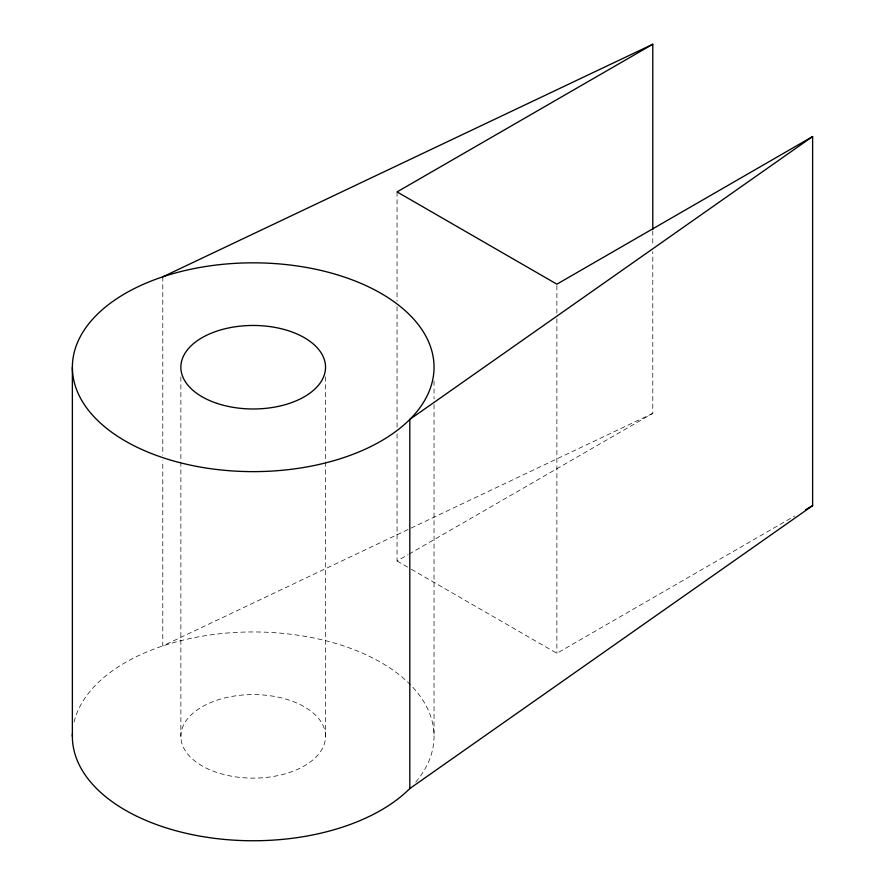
<?xml version="1.0" encoding="UTF-8"?>
<svg xmlns="http://www.w3.org/2000/svg" width="885" height="885" viewBox="0 0 885 885"><rect width="100%" height="100%" fill="white"/><g stroke="black" fill="none" stroke-linecap="round" stroke-linejoin="round"><path stroke-width="0.66" stroke-dasharray="4.42 3.32" d="M397.055 433.827L397.055 561.013L407.808 554.806M409.003 554.121L652.787 413.372L652.787 251.617M411.37 569.287L556.886 653.296L794.697 515.999M652.787 413.372L162.796 645.928L162.796 460.687M397.055 561.013L410.175 568.59M652.787 230.885L652.787 246.096M556.886 285.556L556.886 313.213M556.886 318.733L556.886 653.296M434.037 381.048L434.037 399.024M434.037 404.556L434.037 736.353M397.055 191.901L397.055 301.11M397.055 306.641L397.055 428.296M325.536 376.899L325.536 736.353A72.338 41.761 0 0 1 217.035 772.517A72.338 41.761 0 0 1 217.035 700.179A72.338 41.761 0 0 1 325.536 736.353M180.872 376.899L180.872 736.353M162.796 276.817L162.796 455.155M74.074 722.072A180.828 104.397 0 0 1 306.022 636.503A180.828 104.397 0 0 1 415.596 782.285"/><path stroke-width="1.33" d="M409.81 788.546L812.629 505.656L812.629 136.533L409.81 419.424L409.81 788.546A180.828 104.397 0 0 1 204.247 836.856A180.828 104.397 0 0 1 72.426 733.765M652.787 229.503L652.787 44.25L397.055 191.901L556.886 284.173L812.629 136.533M805.45 509.793L812.629 505.656M162.796 276.817A180.828 104.397 0 0 1 434.037 367.231A180.828 104.397 0 0 1 162.796 457.645A180.828 104.397 0 0 1 162.796 276.817L652.787 44.25M72.371 367.231L72.371 736.353M217.035 403.394A72.338 41.761 0 0 0 325.536 367.231A72.338 41.761 0 0 0 217.035 331.056A72.338 41.761 0 0 0 217.035 403.394"/></g></svg>
